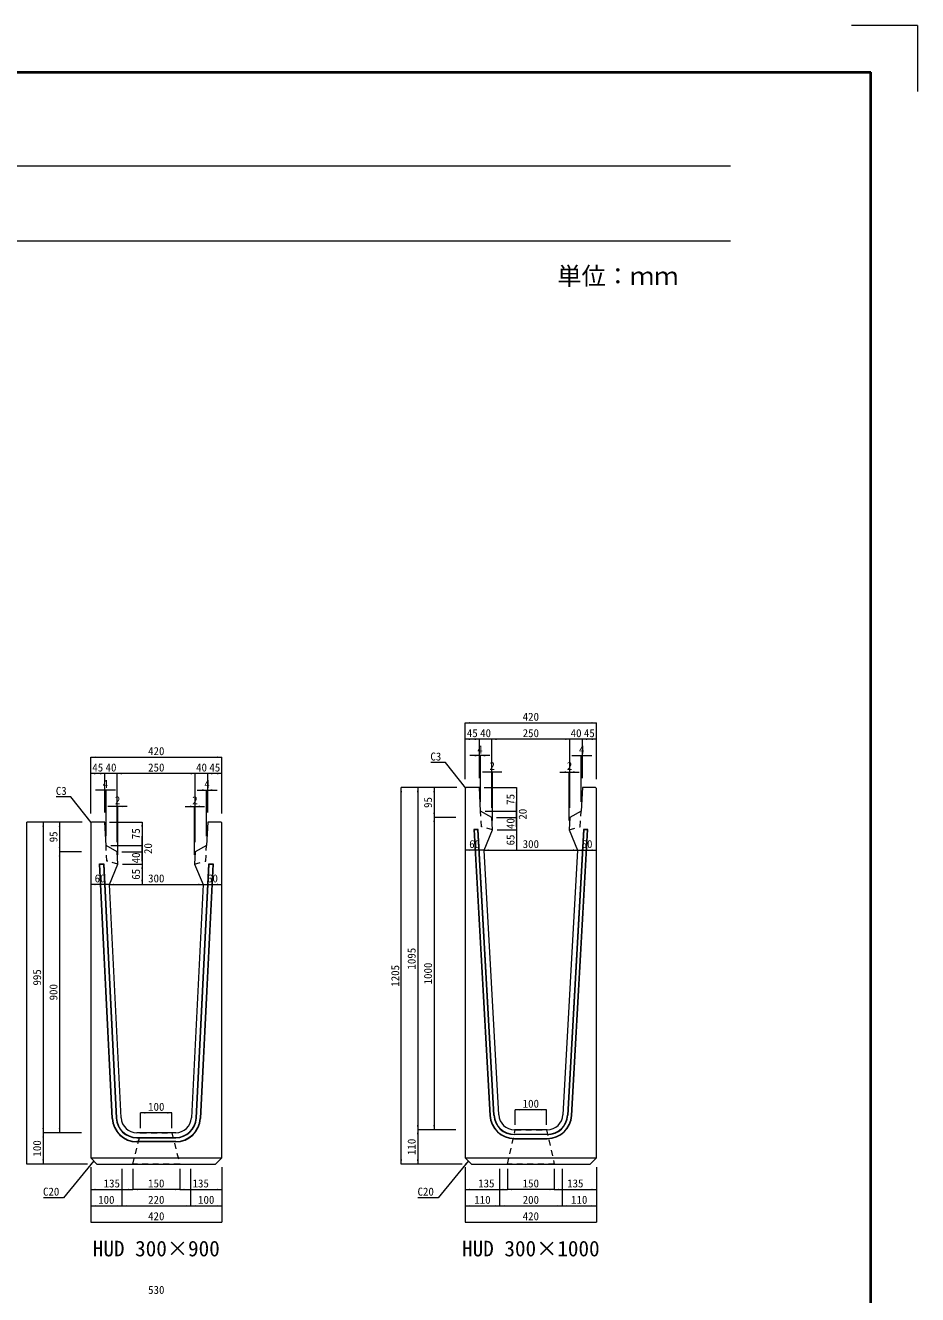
# Model space of a CAD drawing. Units: millimetres at full size. Extents: x 127218 to 153459, y 69919 to 78768.
# Drawn here: x 150601 to 153459, y 74255 to 78319 of the extents above; entities that cross this region are included whole.
import ezdxf
from ezdxf.enums import TextEntityAlignment as Align

# ---------------------------------------------------------------- set-up
doc = ezdxf.new("R2010")
doc.units = ezdxf.units.MM
doc.header["$LTSCALE"] = 25
doc.linetypes.add('USER2', pattern=[1.35, 0.75, -0.6])
for name, color, linetype, lineweight in [('Defpoints_3', 1, 'Continuous', 13), ('図枠', 7, 'Continuous', 5), ('寸法線', 7, 'Continuous', 9), ('引出線', 4, 'Continuous', 9), ('本体', 2, 'Continuous', 13), ('目地', 102, 'Continuous', 5)]:
    doc.layers.add(name, color=color, linetype=linetype, lineweight=lineweight)
doc.layers.add('文字', color=7, linetype='Continuous')
doc.styles.add('ＭＳ ゴシック', font='')
doc.styles.get('ＭＳ ゴシック').set_extended_font_data('MS Gothic')

# ---------------------------------------------------------------- blocks, each defined once
blk = doc.blocks.new('filled_arrow')
at = {"color": 0, "linetype": 'Continuous', "lineweight": -2}
blk.add_solid([(7.5, 1.25), (0, 0), (7.5, -1.25)], dxfattribs=at)

msp = doc.modelspace()

# ---------------------------------------------------------------- linework, layer by layer
at = {"layer": 'Defpoints_3'}
for q in [(153246.99, 78319.05), (153459.12, 78106.92)]:
    msp.add_line((153459.12, 78319.05), q, dxfattribs=at)
at = {"layer": '図枠', "lineweight": 40}
for p in [(141609.12, 78169.05), (153309.12, 70069.05)]:
    msp.add_line(p, (153309.12, 78169.05), dxfattribs=at)
at = {"layer": '図枠', "lineweight": 13}
for p, q in [((142059.12, 77869.05), (152859.12, 77869.05)), ((142059.12, 77629.05), (152859.12, 77629.05))]:
    msp.add_line(p, q, dxfattribs=at)
at = {"layer": '寸法線'}
for p, q in [((152009.93, 76085.96), (152429.93, 76085.96)), ((152009.93, 75905.46), (152009.93, 76085.96)), ((152429.93, 75905.46), (152429.93, 76085.96)), ((152054.93, 76033.46), (152009.93, 76033.46)), ((152009.93, 75905.46), (152009.93, 76033.46)), ((152124.93, 76033.46), (152024.93, 76033.46)), ((152054.93, 75908.46), (152054.93, 76033.46)), ((152054.93, 75908.46), (152054.93, 76033.46)), ((152344.93, 76033.46), (152094.93, 76033.46)), ((152094.93, 75813.46), (152094.93, 76033.46)), ((152094.93, 75813.46), (152094.93, 76033.46)), ((152414.93, 76033.46), (152314.93, 76033.46)), ((152344.93, 75813.46), (152344.93, 76033.46)), ((152344.93, 75813.46), (152344.93, 76033.46)), ((152429.93, 76033.46), (152384.93, 76033.46)), ((152384.93, 75908.46), (152384.93, 76033.46)), ((152384.93, 75908.46), (152384.93, 76033.46)), ((152429.93, 75905.46), (152429.93, 76033.46)), ((150809.93, 75975.96), (151229.93, 75975.96)), ((150809.93, 75795.46), (150809.93, 75975.96)), ((151229.93, 75795.46), (151229.93, 75975.96)), ((152088.93, 75980.96), (152024.93, 75980.96)), ((152054.93, 75908.46), (152054.93, 75980.96)), ((152058.93, 75833.46), (152058.93, 75980.96)), ((152350.93, 75980.96), (152414.93, 75980.96)), ((152380.93, 75833.46), (152380.93, 75980.96)), ((152384.93, 75908.46), (152384.93, 75980.96)), ((150854.93, 75923.46), (150809.93, 75923.46)), ((150809.93, 75795.46), (150809.93, 75923.46)), ((150924.93, 75923.46), (150824.93, 75923.46)), ((150854.93, 75798.46), (150854.93, 75923.46)), ((150854.93, 75798.46), (150854.93, 75923.46)), ((151144.93, 75923.46), (150894.93, 75923.46)), ((150894.93, 75703.46), (150894.93, 75923.46)), ((150894.93, 75703.46), (150894.93, 75923.46)), ((151214.93, 75923.46), (151114.93, 75923.46)), ((151144.93, 75703.46), (151144.93, 75923.46)), ((151144.93, 75703.46), (151144.93, 75923.46)), ((151229.93, 75923.46), (151184.93, 75923.46)), ((151184.93, 75798.46), (151184.93, 75923.46)), ((151184.93, 75798.46), (151184.93, 75923.46)), ((151229.93, 75795.46), (151229.93, 75923.46)), ((152126.93, 75928.46), (152064.93, 75928.46)), ((152094.93, 75813.46), (152094.93, 75928.46)), ((152096.93, 75773.46), (152096.93, 75928.46)), ((152312.93, 75928.46), (152374.93, 75928.46)), ((152342.93, 75773.46), (152342.93, 75928.46)), ((152344.93, 75813.46), (152344.93, 75928.46)), ((150888.93, 75870.96), (150824.93, 75870.96)), ((150854.93, 75798.46), (150854.93, 75870.96)), ((150858.93, 75723.46), (150858.93, 75870.96)), ((151150.93, 75870.96), (151214.93, 75870.96)), ((151180.93, 75723.46), (151180.93, 75870.96)), ((151184.93, 75798.46), (151184.93, 75870.96)), ((151804.93, 74673.46), (151804.93, 75878.46)), ((151982.93, 75878.46), (151804.93, 75878.46)), ((151857.43, 75878.46), (151857.43, 74783.46)), ((151982.93, 75878.46), (151857.43, 75878.46)), ((151909.93, 75878.46), (151909.93, 75783.46)), ((151982.93, 75878.46), (151909.93, 75878.46)), ((152069.93, 75878.46), (152174.22, 75878.46)), ((152174.22, 75878.46), (152174.22, 75803.46)), ((152174.22, 75753.46), (152174.22, 75833.46)), ((150926.93, 75818.46), (150864.93, 75818.46)), ((150894.93, 75703.46), (150894.93, 75818.46)), ((150896.93, 75663.46), (150896.93, 75818.46)), ((151112.93, 75818.46), (151174.93, 75818.46)), ((151142.93, 75663.46), (151142.93, 75818.46)), ((151144.93, 75703.46), (151144.93, 75818.46)), ((152073.93, 75803.46), (152174.22, 75803.46)), ((152073.93, 75803.46), (152174.22, 75803.46)), ((152174.22, 75813.46), (152174.22, 75713.46)), ((150604.93, 74673.46), (150604.93, 75768.46)), ((150782.93, 75768.46), (150604.93, 75768.46)), ((150657.43, 75768.46), (150657.43, 74773.46)), ((150782.93, 75768.46), (150657.43, 75768.46)), ((150709.93, 75768.46), (150709.93, 75673.46)), ((150782.93, 75768.46), (150709.93, 75768.46)), ((150869.93, 75768.46), (150974.22, 75768.46)), ((150974.22, 75768.46), (150974.22, 75693.46)), ((151909.93, 75783.46), (151909.93, 74783.46)), ((151979.93, 75783.46), (151909.93, 75783.46)), ((151979.93, 75783.46), (151909.93, 75783.46)), ((152109.93, 75783.46), (152174.22, 75783.46)), ((152109.93, 75783.46), (152174.22, 75783.46)), ((150974.22, 75643.46), (150974.22, 75723.46)), ((152111.93, 75743.46), (152174.22, 75743.46)), ((152111.93, 75743.46), (152174.22, 75743.46)), ((152174.22, 75743.46), (152174.22, 75678.46)), ((150709.93, 75673.46), (150709.93, 74773.46)), ((150779.93, 75673.46), (150709.93, 75673.46)), ((150779.93, 75673.46), (150709.93, 75673.46)), ((150873.93, 75693.46), (150974.22, 75693.46)), ((150873.93, 75693.46), (150974.22, 75693.46)), ((150909.93, 75673.46), (150974.22, 75673.46)), ((150909.93, 75673.46), (150974.22, 75673.46)), ((150974.22, 75703.46), (150974.22, 75603.46)), ((152069.93, 75678.46), (152009.93, 75678.46)), ((152069.93, 75678.46), (152369.93, 75678.46)), ((152084.93, 75678.46), (152174.22, 75678.46)), ((152369.93, 75678.46), (152429.93, 75678.46)), ((150911.93, 75633.46), (150974.22, 75633.46)), ((150911.93, 75633.46), (150974.22, 75633.46)), ((150974.22, 75633.46), (150974.22, 75568.46)), ((150869.93, 75568.46), (150809.93, 75568.46)), ((150869.93, 75568.46), (151169.93, 75568.46)), ((150884.93, 75568.46), (150974.22, 75568.46)), ((151169.93, 75568.46), (151229.93, 75568.46)), ((151069.93, 74837.19), (150969.93, 74837.19)), ((150969.93, 74788.46), (150969.93, 74837.19)), ((151069.93, 74788.46), (151069.93, 74837.19)), ((152269.93, 74847.19), (152169.93, 74847.19)), ((152169.93, 74798.46), (152169.93, 74847.19)), ((152269.93, 74798.46), (152269.93, 74847.19)), ((150657.43, 74773.46), (150657.43, 74673.46)), ((150779.93, 74773.46), (150657.43, 74773.46)), ((150779.93, 74773.46), (150657.43, 74773.46)), ((150779.93, 74773.46), (150709.93, 74773.46)), ((151857.43, 74783.46), (151857.43, 74673.46)), ((151979.93, 74783.46), (151857.43, 74783.46)), ((151979.93, 74783.46), (151857.43, 74783.46)), ((151979.93, 74783.46), (151909.93, 74783.46)), ((150799.93, 74673.46), (150604.93, 74673.46)), ((150799.93, 74673.46), (150657.43, 74673.46)), ((150809.93, 74663.46), (150809.93, 74539.38)), ((150809.93, 74663.46), (150809.93, 74486.88)), ((150809.93, 74663.46), (150809.93, 74591.88)), ((150909.93, 74658.46), (150909.93, 74539.38)), ((150944.93, 74658.46), (150944.93, 74591.88)), ((151094.93, 74658.46), (151094.93, 74591.88)), ((151129.93, 74658.46), (151129.93, 74539.38)), ((151229.93, 74663.46), (151229.93, 74539.38)), ((151229.93, 74663.46), (151229.93, 74486.88)), ((151229.93, 74663.46), (151229.93, 74591.88)), ((151999.93, 74673.46), (151804.93, 74673.46)), ((151999.93, 74673.46), (151857.43, 74673.46)), ((152009.93, 74663.46), (152009.93, 74539.38)), ((152009.93, 74663.46), (152009.93, 74486.88)), ((152009.93, 74663.46), (152009.93, 74591.88)), ((152119.93, 74658.46), (152119.93, 74539.38)), ((152144.93, 74658.46), (152144.93, 74591.88)), ((152294.93, 74658.46), (152294.93, 74591.88)), ((152319.93, 74658.46), (152319.93, 74539.38)), ((152429.93, 74663.46), (152429.93, 74539.38)), ((152429.93, 74663.46), (152429.93, 74486.88)), ((152429.93, 74663.46), (152429.93, 74591.88)), ((150909.93, 74643.46), (150909.93, 74539.38)), ((150944.93, 74643.46), (150944.93, 74591.88)), ((151094.93, 74643.46), (151094.93, 74591.88)), ((151129.93, 74643.46), (151129.93, 74539.38)), ((152119.93, 74643.46), (152119.93, 74539.38)), ((152144.93, 74643.46), (152144.93, 74591.88)), ((152294.93, 74643.46), (152294.93, 74591.88)), ((152319.93, 74643.46), (152319.93, 74539.38)), ((150809.93, 74591.88), (150944.93, 74591.88)), ((151094.93, 74591.88), (150944.93, 74591.88)), ((151094.93, 74591.88), (151229.93, 74591.88)), ((152009.93, 74591.88), (152144.93, 74591.88)), ((152294.93, 74591.88), (152144.93, 74591.88)), ((152294.93, 74591.88), (152429.93, 74591.88)), ((150809.93, 74539.38), (150909.93, 74539.38)), ((150909.93, 74539.38), (151129.93, 74539.38)), ((151129.93, 74539.38), (151229.93, 74539.38)), ((152009.93, 74539.38), (152119.93, 74539.38)), ((152119.93, 74539.38), (152319.93, 74539.38)), ((152319.93, 74539.38), (152429.93, 74539.38)), ((150809.93, 74486.88), (151229.93, 74486.88)), ((152009.93, 74486.88), (152429.93, 74486.88))]:
    msp.add_line(p, q, dxfattribs=at)
at = {"layer": '引出線'}
for points in [[(152011.43, 75876.96), (151946.38, 75958.57), (151899.72, 75958.57)], [(150811.43, 75766.96), (150746.38, 75848.57), (150699.72, 75848.57)], [(150819.93, 74683.46), (150723.06, 74565.46), (150658.17, 74565.46)], [(152019.93, 74683.46), (151923.06, 74565.46), (151858.17, 74565.46)]]:
    msp.add_lwpolyline(points, dxfattribs=at)
at = {"layer": '本体'}
for p, q in [((151082.39, 74773.46), (150957.48, 74773.46)), ((152272.65, 74783.46), (152167.22, 74783.46))]:
    msp.add_line(p, q, dxfattribs=at)
at = {"layer": '本体', "lineweight": 9}
for p, q in [((150809.93, 74693.46), (151229.93, 74693.46)), ((152009.93, 74693.46), (152429.93, 74693.46))]:
    msp.add_line(p, q, dxfattribs=at)
at = {"layer": '本体'}
for points in [[(152058.93, 75803.46), (152054.93, 75878.46), (152012.93, 75878.46), (152009.93, 75875.46), (152009.93, 74693.46), (152029.93, 74673.46), (152409.93, 74673.46), (152429.93, 74693.46), (152429.93, 75875.46), (152426.93, 75878.46), (152384.93, 75878.46), (152380.93, 75803.46), (152344.93, 75783.46), (152342.93, 75743.46), (152369.93, 75678.46), (152322.57, 74830.67)], [(152117.3, 74830.67), (152069.93, 75678.46), (152096.93, 75743.46), (152094.93, 75783.46), (152058.93, 75803.46)], [(150907.54, 74820.94), (150869.93, 75568.46), (150896.93, 75633.46), (150894.93, 75673.46), (150858.93, 75693.46), (150854.93, 75768.46), (150812.93, 75768.46), (150809.93, 75765.46), (150809.93, 74693.46), (150829.93, 74673.46), (151209.93, 74673.46), (151229.93, 74693.46), (151229.93, 75765.46), (151226.93, 75768.46), (151184.93, 75768.46), (151180.93, 75693.46), (151144.93, 75673.46), (151142.93, 75633.46), (151169.93, 75568.46), (151132.32, 74820.94)]]:
    msp.add_lwpolyline(points, dxfattribs=at)
at = {"layer": '本体', "linetype": 'USER2', "lineweight": 9}
for points in [[(152096.93, 75743.46), (152061.6, 75753.46), (152058.93, 75803.46)], [(152342.93, 75743.46), (152378.27, 75753.46), (152380.93, 75803.46)], [(150896.93, 75633.46), (150861.6, 75643.46), (150858.93, 75693.46)], [(151142.93, 75633.46), (151178.27, 75643.46), (151180.93, 75693.46)]]:
    msp.add_lwpolyline(points, dxfattribs=at)
for points in [[(150969.93, 74773.46), (151069.93, 74773.46), (151094.93, 74673.46), (150944.93, 74673.46)], [(152169.93, 74783.46), (152269.93, 74783.46), (152294.93, 74673.46), (152144.93, 74673.46)]]:
    msp.add_lwpolyline(points, close=True, dxfattribs=at)
at = {"layer": '本体'}
for centre, start, end in [((150957.48, 74823.46), 182.88038, 270), ((151082.39, 74823.46), 270, 357.11962), ((152167.22, 74833.46), 183.19756, 270), ((152272.65, 74833.46), 270, 356.80244)]:
    msp.add_arc(centre, 50, start, end, dxfattribs=at)
at = {"layer": '目地'}
for p, q in [((152037.2, 75744.46), (152038.26, 75743.46)), ((152051.22, 75744.46), (152050.28, 75743.46)), ((152388.64, 75744.46), (152337.55, 74829.83)), ((152389.59, 75743.46), (152338.55, 74829.78)), ((152389.59, 75743.46), (152388.64, 75744.46)), ((152402.67, 75744.46), (152401.61, 75743.46)), ((150837.58, 75634.46), (150838.63, 75633.46)), ((150850.64, 75633.46), (150851.59, 75634.46)), ((150851.59, 75634.46), (150892.56, 74820.19)), ((151201.24, 75633.46), (151160.29, 74819.54)), ((151189.22, 75633.46), (151188.27, 75634.46)), ((151202.29, 75634.46), (151201.24, 75633.46)), ((150957.48, 74758.46), (151082.39, 74758.46)), ((150957.48, 74757.46), (151082.39, 74757.46)), ((151082.39, 74745.46), (150957.48, 74745.46)), ((151082.39, 74744.46), (150957.48, 74744.46)), ((152272.65, 74768.46), (152167.22, 74768.46)), ((152272.65, 74767.46), (152167.22, 74767.46)), ((152167.22, 74755.46), (152272.65, 74755.46)), ((152167.22, 74754.46), (152272.65, 74754.46))]:
    msp.add_line(p, q, dxfattribs=at)
for points in [[(152102.32, 74829.83), (152051.22, 75744.46), (152037.2, 75744.46), (152088.34, 74829.05)], [(152101.32, 74829.78), (152050.28, 75743.46), (152038.26, 75743.46), (152089.34, 74829.11)], [(152350.53, 74829.11), (152401.61, 75743.46), (152389.59, 75743.46)], [(152351.53, 74829.05), (152402.67, 75744.46), (152388.64, 75744.46)], [(150878.58, 74819.49), (150837.58, 75634.46), (150851.59, 75634.46)], [(150879.58, 74819.54), (150838.63, 75633.46), (150850.64, 75633.46), (150891.56, 74820.14)], [(151147.3, 74820.19), (151188.27, 75634.46), (151202.29, 75634.46), (151161.29, 74819.49)], [(151148.3, 74820.14), (151189.22, 75633.46), (151201.24, 75633.46)]]:
    msp.add_lwpolyline(points, dxfattribs=at)
for centre, radius, start, end in [((150957.48, 74823.46), 79, 182.88038, 270), ((150957.48, 74823.46), 78, 182.88038, 270), ((150957.48, 74823.46), 66, 182.88038, 270), ((150957.48, 74823.46), 65, 182.88038, 270), ((151082.39, 74823.46), 65, 270, 357.11962), ((151082.39, 74823.46), 66, 270, 357.11962), ((151082.39, 74823.46), 78, 270, 357.11962), ((151082.39, 74823.46), 79, 270, 357.11962), ((152167.22, 74833.46), 79, 183.19756, 270), ((152167.22, 74833.46), 78, 183.19756, 270), ((152167.22, 74833.46), 66, 183.19756, 270), ((152167.22, 74833.46), 65, 183.19756, 270), ((152272.65, 74833.46), 65, 270, 356.80244), ((152272.65, 74833.46), 66, 270, 356.80244), ((152272.65, 74833.46), 78, 270, 356.80244), ((152272.65, 74833.46), 79, 270, 356.80244)]:
    msp.add_arc(centre, radius, start, end, dxfattribs=at)

# ---------------------------------------------------------------- block references
at = {"layer": '寸法線', "xscale": 2, "yscale": 2}
for p in [(152009.93, 76085.96), (152009.93, 76033.46), (152094.93, 76033.46), (152094.93, 76033.46), (152384.93, 76033.46), (152384.93, 76033.46), (150809.93, 75975.96), (152058.93, 75980.96), (152384.93, 75980.96), (150809.93, 75923.46), (150894.93, 75923.46), (150894.93, 75923.46), (151184.93, 75923.46), (151184.93, 75923.46), (152096.93, 75928.46), (152344.93, 75928.46), (150858.93, 75870.96), (151184.93, 75870.96), (150896.93, 75818.46), (151144.93, 75818.46), (152009.93, 75678.46), (152069.93, 75678.46), (152369.93, 75678.46), (150809.93, 75568.46), (150869.93, 75568.46), (151169.93, 75568.46), (150969.93, 74837.19), (152169.93, 74847.19), (150809.93, 74591.88), (150944.93, 74591.88), (151094.93, 74591.88), (152009.93, 74591.88), (152144.93, 74591.88), (152294.93, 74591.88), (150809.93, 74539.38), (150909.93, 74539.38), (151129.93, 74539.38), (152009.93, 74539.38), (152119.93, 74539.38), (152319.93, 74539.38), (150809.93, 74486.88), (152009.93, 74486.88)]:
    msp.add_blockref('filled_arrow', p, dxfattribs=at)
for p, rotation in [((152429.93, 76085.96), 180), ((152054.93, 76033.46), 180), ((152054.93, 76033.46), 180), ((152344.93, 76033.46), 180), ((152344.93, 76033.46), 180), ((152429.93, 76033.46), 180), ((151229.93, 75975.96), 180), ((152054.93, 75980.96), 180), ((152380.93, 75980.96), 180), ((150854.93, 75923.46), 180), ((150854.93, 75923.46), 180), ((151144.93, 75923.46), 180), ((151144.93, 75923.46), 180), ((151229.93, 75923.46), 180), ((152094.93, 75928.46), 180), ((152342.93, 75928.46), 180), ((150854.93, 75870.96), 180), ((151180.93, 75870.96), 180), ((151804.93, 75878.46), 270), ((151857.43, 75878.46), 270), ((151909.93, 75878.46), 270), ((152174.22, 75878.46), 270), ((150894.93, 75818.46), 180), ((151142.93, 75818.46), 180), ((151909.93, 75783.46), 90), ((152174.22, 75803.46), 90), ((152174.22, 75803.46), 90), ((152174.22, 75783.46), 90), ((150604.93, 75768.46), 270), ((150657.43, 75768.46), 270), ((150709.93, 75768.46), 270), ((150974.22, 75768.46), 270), ((151909.93, 75783.46), 270), ((152174.22, 75783.46), 270), ((150974.22, 75693.46), 90), ((150974.22, 75693.46), 90), ((152174.22, 75743.46), 270), ((152174.22, 75743.46), 270), ((150709.93, 75673.46), 90), ((150709.93, 75673.46), 270), ((150974.22, 75673.46), 90), ((150974.22, 75673.46), 270), ((152069.93, 75678.46), 180), ((152174.22, 75678.46), 90), ((152369.93, 75678.46), 180), ((152429.93, 75678.46), 180), ((150974.22, 75633.46), 270), ((150974.22, 75633.46), 270), ((150869.93, 75568.46), 180), ((150974.22, 75568.46), 90), ((151169.93, 75568.46), 180), ((151229.93, 75568.46), 180), ((151069.93, 74837.19), 180), ((152269.93, 74847.19), 180), ((150657.43, 74773.46), 90), ((150657.43, 74773.46), 270), ((150709.93, 74773.46), 90), ((151857.43, 74783.46), 90), ((151857.43, 74783.46), 270), ((151909.93, 74783.46), 90), ((150604.93, 74673.46), 90), ((150657.43, 74673.46), 90), ((151804.93, 74673.46), 90), ((151857.43, 74673.46), 90), ((150944.93, 74591.88), 180), ((151094.93, 74591.88), 180), ((151229.93, 74591.88), 180), ((152144.93, 74591.88), 180), ((152294.93, 74591.88), 180), ((152429.93, 74591.88), 180), ((150909.93, 74539.38), 180), ((151129.93, 74539.38), 180), ((151229.93, 74539.38), 180), ((152119.93, 74539.38), 180), ((152319.93, 74539.38), 180), ((152429.93, 74539.38), 180), ((151229.93, 74486.88), 180), ((152429.93, 74486.88), 180)]:
    msp.add_blockref('filled_arrow', p, dxfattribs=dict(at, rotation=rotation))
at = {"layer": '引出線', "xscale": 2, "yscale": 2}
for p, rotation in [((152011.43, 75876.96), 128.6), ((150811.43, 75766.96), 128.6), ((150819.93, 74683.46), 230.6), ((152019.93, 74683.46), 230.6)]:
    msp.add_blockref('filled_arrow', p, dxfattribs=dict(at, rotation=rotation))

# ---------------------------------------------------------------- texts
at = {"layer": '図枠', "style": 'ＭＳ ゴシック'}
msp.add_text('単位：ｍｍ', height=56.96, dxfattribs=at).set_placement((152498.66, 77516.69), align=Align.MIDDLE_CENTER)
at = {"layer": '寸法線', "style": 'ＭＳ ゴシック'}
for s, p in [('420', (152219.93, 76105.46)), ('45', (152032.43, 76052.96)), ('40', (152074.93, 76052.96)), ('250', (152219.93, 76052.96)), ('40', (152364.93, 76052.96)), ('45', (152407.43, 76052.96)), ('420', (151019.93, 75995.46)), ('4', (152056.93, 76000.46)), ('4', (152382.93, 76000.46)), ('45', (150832.43, 75942.96)), ('40', (150874.93, 75942.96)), ('250', (151019.93, 75942.96)), ('40', (151164.93, 75942.96)), ('45', (151207.43, 75942.96)), ('2', (152095.93, 75947.96)), ('2', (152343.93, 75947.96)), ('4', (150856.93, 75890.46)), ('4', (151182.93, 75890.46)), ('2', (150895.93, 75837.96)), ('2', (151143.93, 75837.96)), ('60', (152039.93, 75697.96)), ('300', (152219.93, 75697.96)), ('60', (152399.93, 75697.96)), ('60', (150839.93, 75587.96)), ('300', (151019.93, 75587.96)), ('60', (151199.93, 75587.96)), ('100', (151019.93, 74856.69)), ('100', (152219.93, 74866.69)), ('135', (150877.43, 74611.38)), ('150', (151019.93, 74611.38)), ('135', (151162.43, 74611.38)), ('135', (152077.43, 74611.38)), ('150', (152219.93, 74611.38)), ('135', (152362.43, 74611.38)), ('100', (150859.93, 74558.88)), ('220', (151019.93, 74558.88)), ('100', (151179.93, 74558.88)), ('110', (152064.93, 74558.88)), ('200', (152219.93, 74558.88)), ('110', (152374.93, 74558.88)), ('420', (151019.93, 74506.38)), ('420', (152219.93, 74506.38)), ('530', (151019.93, 74270.46))]:
    msp.add_text(s, height=25.63, dxfattribs=at).set_placement(p, align=Align.MIDDLE_CENTER)
for s, p in [('95', (151890.43, 75830.96)), ('75', (152154.72, 75840.96)), ('20', (152193.72, 75793.46)), ('40', (152154.72, 75763.46)), ('95', (150690.43, 75720.96)), ('75', (150954.72, 75730.96)), ('65', (152154.72, 75710.96)), ('40', (150954.72, 75653.46)), ('20', (150993.72, 75683.46)), ('65', (150954.72, 75600.96)), ('1095', (151837.93, 75330.96)), ('1205', (151785.43, 75275.96)), ('1000', (151890.43, 75283.46)), ('995', (150637.93, 75270.96)), ('900', (150690.43, 75223.46)), ('100', (150637.93, 74723.46)), ('110', (151837.93, 74728.46))]:
    msp.add_text(s, height=25.63, rotation=90, dxfattribs=at).set_placement(p, align=Align.MIDDLE_CENTER)
at = {"layer": '引出線', "style": 'ＭＳ ゴシック'}
for s, p in [('C3', (151915.55, 75990.97)), ('C3', (150715.55, 75880.97)), ('C20', (150683.11, 74597.86)), ('C20', (151883.11, 74597.86))]:
    msp.add_text(s, height=25.63, dxfattribs=at).set_placement(p, align=Align.TOP_CENTER)
at = {"layer": '文字', "style": 'ＭＳ ゴシック'}
for s, p in [('HUD 300×900', (151019.93, 74402.79)), ('HUD 300×1000', (152219.93, 74402.79))]:
    msp.add_text(s, height=49.84, dxfattribs=at).set_placement(p, align=Align.MIDDLE_CENTER)

doc.saveas('drawing.dxf')
